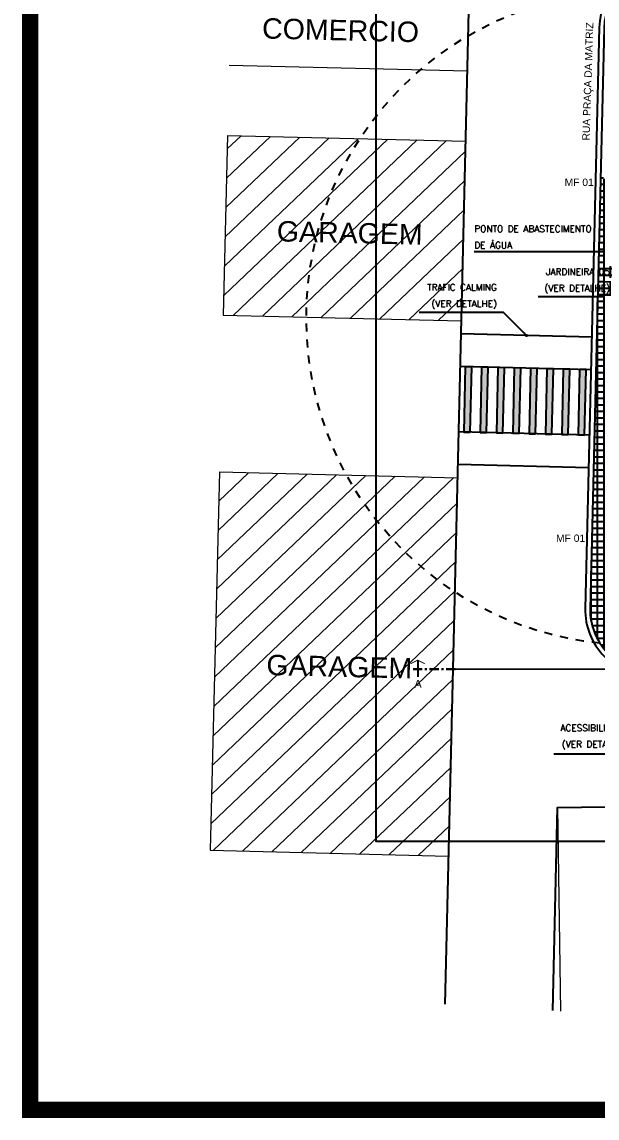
# Model space of a CAD drawing. Extents: x 387222 to 388513, y 9633222 to 9634061.
# Drawn here: x 387909.3 to 387944.5, y 9633396.9 to 9633464 of the extents above; entities that cross this region are included whole.
import ezdxf
from ezdxf.enums import TextEntityAlignment as Align

# ---------------------------------------------------------------- set-up
doc = ezdxf.new("R2010")
doc.units = 0
doc.header["$LTSCALE"] = 0.04921259842519685
for name, pattern in [('ACAD_PROJEÇÃO', [0.2, 0.1, -0.1]), ('CONTINUO', [0]), ('DASHDOT', [1, 0.5, -0.25, 0, -0.25])]:
    doc.linetypes.add(name, pattern=pattern)
doc.layers.get('Defpoints').update_dxf_attribs({"color": 8})
for name, color, linetype in [('AI-Cotas', 12, 'Continuous'), ('DLXLUM07', 2, 'Continuous'), ('MEIO-FIO', 3, 'Continuous'), ('P04', 41, 'Continuous'), ('SINAH_IMPLANTAR', 7, 'Continuous'), ('VIA_PAVIMENTADA', 7, 'Continuous')]:
    doc.layers.add(name, color=color, linetype=linetype)
doc.layers.add('Layout', color=8, linetype='Continuous', lineweight=13)
doc.styles.add('RS200', font='romans.shx', dxfattribs={"height": 0.4})
doc.styles.add('RUA_200', font='arial.ttf', dxfattribs={"height": 0.45})
doc.styles.add('SANS', font='SAS_____.PFB')
doc.styles.add('T7', font='arial.ttf')
doc.dimstyles.new('Cota 200', dxfattribs={"dimscale": 0.2, "dimtxt": 0.4, "dimasz": 1, "dimexe": 1.25, "dimexo": 0.625, "dimgap": 1, "dimtad": 1, "dimzin": 4, "dimdsep": 46, "dimtxsty": 'RS200', "dimblk": 'DOT', "dimcen": 0.1, "dimclrt": 2, "dimadec": 0, "dimazin": 0, "dimtfac": 1, "dimtix": 1, "dimtmove": 0, "dimatfit": 3, "dimldrblk": 'DOT', "dimfxl": 1, "dimarcsym": 0})
pattern_1 = [(45, (72.08495355065679, 44.64894174784422), (-0.8980256121069153, 0.8980256121069154), [])]
pattern_2 = [(45.80543982138884, (50.86428464960773, 57.83007415570319), (-0.9105605299318542, 0.8853132334548156), [])]

# ---------------------------------------------------------------- blocks, each defined once
blk = doc.blocks.new('A$C27F23DB8')
at = {"layer": 'Layout'}
h = blk.add_hatch(dxfattribs=at)
h.set_pattern_fill('LINE', color=256, scale=0.4, angle=45, style=0)
h.set_pattern_definition(pattern_1)
h.paths.add_polyline_path([(-8.418573997914791e-07, 43.74999992549419), (-8.418573997914791e-07, 32.74999992549419), (14.58794565137941, 32.74999992549419), (14.58794565137941, 43.74999992549419)])
h = blk.add_hatch(dxfattribs=at)
h.set_pattern_fill('LINE', color=256, scale=0.4, angle=45, style=0)
h.set_pattern_definition(pattern_1)
h.paths.add_polyline_path([(14.58794565137941, 23.14999992586672), (-8.418573997914791e-07, 23.14999992586672), (-8.418573997914791e-07, -7.450580596923828e-08), (14.58794565137941, -7.450580774559512e-08)])
for p, q in [((-8.418573997914791e-07, 62.84999992512167), (14.58794565137941, 62.84999992512167)), ((14.58794565137941, 62.84999992512167), (14.58794565137941, -7.450580596923828e-08)), ((-8.418573997914791e-07, 56.04999992437661), (14.58794565137941, 56.04999992437661)), ((-8.418573997914791e-07, 52.04999992437661), (14.58794565137941, 52.04999992437661)), ((-8.418573997914791e-07, 48.04999992437661), (14.58794565137941, 48.04999992437661)), ((-8.418573997914791e-07, 43.74999992549419), (14.58794565137941, 43.74999992549419)), ((-8.418573997914791e-07, 43.74999992549419), (-8.418573997914791e-07, 32.74999992549419)), ((-8.418573997914791e-07, 32.74999992549419), (14.58794565137941, 32.74999992549419)), ((-8.418573997914791e-07, 23.14999992586672), (14.58794565137941, 23.14999992586672)), ((-8.418573997914791e-07, 23.14999992586672), (-8.418573997914791e-07, -7.450580596923828e-08)), ((-8.418573997914791e-07, -7.450580596923828e-08), (14.58794565137941, -7.450580596923828e-08))]:
    blk.add_line(p, q, dxfattribs=at)
at = {"layer": 'Layout', "char_height": 1.25, "width": 15.72225240717143, "attachment_point": 1, "style": 'T7'}
for s, insert in [('COMERCIO', (1.958873687661253, 54.97735525295138)), ('COMERCIO', (1.958873687661253, 50.97735525295138)), ('GARAGEM', (3.160352639679331, 38.59256872162223)), ('GARAGEM', (3.160352639679331, 12.04960590042174))]:
    blk.add_mtext(s, dxfattribs=dict(at, insert=insert))
blk = doc.blocks.new('A$C2FCD177E')
at = {"layer": 'Layout'}
h = blk.add_hatch(dxfattribs=at)
h.set_pattern_fill('LINE', color=256, scale=0.4, angle=45.80543982138884, style=0)
h.set_pattern_definition(pattern_2)
h.paths.add_polyline_path([(25.49748067039538, 12.82010102288075), (22.0978166111673, 12.77230683579062), (22.2730086761876, 0.3106623422354469), (25.67267273541074, 0.3584565278142708)])
h = blk.add_hatch(dxfattribs=at)
h.set_pattern_fill('LINE', color=256, scale=0.4, angle=45.80543982138884, style=0)
h.set_pattern_definition(pattern_2)
h.paths.add_polyline_path([(48.79517848812975, 13.1476317755878), (45.795474906452, 13.10546043328941), (45.97066697152331, 0.6438159383833408), (48.97037055320106, 0.6859872806817293)])
h = blk.add_hatch(dxfattribs=at)
h.set_pattern_fill('LINE', color=256, scale=0.4, angle=45.80543982138884, style=0)
h.set_pattern_definition(pattern_2)
h.paths.add_polyline_path([(12.49876514973167, 12.63735854282905), (8.69914061296377, 12.58394151019914), (8.87433267798042, 0.1222970169037572), (12.67395721474895, 0.175714049488306)])
for p, q in [((2.260785549879074e-07, 12.46164461970329), (48.79517848812975, 13.1476317755878)), ((22.09781661117449, 12.77230683527887), (22.2730086761876, 0.310662342235446)), ((25.49748067039764, 12.82010102272034), (25.67267273541074, 0.3584565278142691)), ((30.69696687860414, 12.89319801516831), (30.87215894367546, 0.4315535202622414)), ((37.79626535531133, 12.99300352297723), (37.97145742032444, 0.5313590280711651)), ((45.795474906452, 13.10546043328941), (45.97066697152331, 0.6438159383833408)), ((48.79517848812975, 13.1476317755878), (48.97037055320106, 0.6859872806817293)), ((2.260785549879074e-07, 12.46164461970329), (0.1751922910916619, 1.266598701477051e-07)), ((8.699140612967312, 12.58394150994718), (8.87433267798042, 0.122297016903758)), ((12.49876514973585, 12.63735854253173), (12.67395721474895, 0.175714049488306)), ((17.09831064171158, 12.70202126726508), (17.27350270672468, 0.2403767723590136)), ((48.97037055320106, 0.6859872806817293), (45.97066697152331, 0.6438159383833408)), ((12.67395721474895, 0.175714049488306), (8.87433267798042, 0.122297016903758)), ((25.67267273541074, 0.3584565278142691), (22.2730086761876, 0.310662342235446))]:
    blk.add_line(p, q, dxfattribs=at)
at = {"layer": 'Layout', "char_height": 1.25, "width": 15.72225240717143, "attachment_point": 1, "rotation": 90.80543982138883, "style": 'T7'}
for s, insert in [('GARAGEM', (46.87534853391116, 2.082414826378226)), ('GARAGEM', (10.17897471803008, 1.566518750041723)), ('GARAGEM', (23.37767047743546, 1.752072652801871)), ('COMERCIO', (4.089294996636454, 0.2272976655513048)), ('COMERCIO', (14.72676041198429, 0.3768445029854774))]:
    blk.add_mtext(s, dxfattribs=dict(at, insert=insert))
blk = doc.blocks.new('A$C618B4AD4')
at = {"layer": 'SINAH_IMPLANTAR'}
h = blk.add_hatch(color=256, dxfattribs=at)
h.dxf.hatch_style = 1
h.paths.add_polyline_path([(0.7000000000116415, 2.000000288709998), (0.7000000000116415, 6.000000288709998), (0.3000000000465661, 6.000000288709998), (0.3000000000465661, 2.000000288709998)])
h = blk.add_hatch(color=256, dxfattribs=at)
h.dxf.hatch_style = 1
h.paths.add_polyline_path([(1.700000000011642, 2.000000288709998), (1.700000000011642, 6.000000288709998), (1.300000000046566, 6.000000288709998), (1.300000000046566, 2.000000288709998)])
h = blk.add_hatch(color=256, dxfattribs=at)
h.dxf.hatch_style = 1
h.paths.add_polyline_path([(2.700000000011642, 2.000000288709998), (2.700000000011642, 6.000000288709998), (2.300000000046566, 6.000000288709998), (2.300000000046566, 2.000000288709998)])
h = blk.add_hatch(color=256, dxfattribs=at)
h.dxf.hatch_style = 1
h.paths.add_polyline_path([(3.700000000011642, 2.000000288709998), (3.700000000011642, 6.000000288709998), (3.300000000046566, 6.000000288709998), (3.300000000046566, 2.000000288709998)])
h = blk.add_hatch(color=256, dxfattribs=at)
h.dxf.hatch_style = 1
h.paths.add_polyline_path([(4.700000000011642, 2.000000288709998), (4.700000000011642, 6.000000288709998), (4.300000000046566, 6.000000288709998), (4.300000000046566, 2.000000288709998)])
h = blk.add_hatch(color=256, dxfattribs=at)
h.dxf.hatch_style = 1
h.paths.add_polyline_path([(5.700000000011642, 2.000000288709998), (5.700000000011642, 6.000000288709998), (5.300000000046566, 6.000000288709998), (5.300000000046566, 2.000000288709998)])
h = blk.add_hatch(color=256, dxfattribs=at)
h.dxf.hatch_style = 1
h.paths.add_polyline_path([(6.700000000011642, 2.000000288709998), (6.700000000011642, 6.000000288709998), (6.300000000046566, 6.000000288709998), (6.300000000046566, 2.000000288709998)])
h = blk.add_hatch(color=256, dxfattribs=at)
h.dxf.hatch_style = 1
h.paths.add_polyline_path([(7.700000000011642, 2.000000288709998), (7.700000000011642, 6.000000288709998), (7.300000000046566, 6.000000288709998), (7.300000000046566, 2.000000288709998)])
for points in [[(0.7000000000116415, 2.000000288709998), (0.7000000000116415, 6.000000288709998), (0.3000000000465661, 6.000000288709998), (0.3000000000465661, 2.000000288709998)], [(1.700000000011642, 2.000000288709998), (1.700000000011642, 6.000000288709998), (1.300000000046566, 6.000000288709998), (1.300000000046566, 2.000000288709998)], [(2.700000000011642, 2.000000288709998), (2.700000000011642, 6.000000288709998), (2.300000000046566, 6.000000288709998), (2.300000000046566, 2.000000288709998)], [(3.700000000011642, 2.000000288709998), (3.700000000011642, 6.000000288709998), (3.300000000046566, 6.000000288709998), (3.300000000046566, 2.000000288709998)], [(4.700000000011642, 2.000000288709998), (4.700000000011642, 6.000000288709998), (4.300000000046566, 6.000000288709998), (4.300000000046566, 2.000000288709998)], [(5.700000000011642, 2.000000288709998), (5.700000000011642, 6.000000288709998), (5.300000000046566, 6.000000288709998), (5.300000000046566, 2.000000288709998)], [(6.700000000011642, 2.000000288709998), (6.700000000011642, 6.000000288709998), (6.300000000046566, 6.000000288709998), (6.300000000046566, 2.000000288709998)], [(7.700000000011642, 2.000000288709998), (7.700000000011642, 6.000000288709998), (7.300000000046566, 6.000000288709998), (7.300000000046566, 2.000000288709998)]]:
    blk.add_lwpolyline(points, close=True, dxfattribs=at)
at = {"layer": 'VIA_PAVIMENTADA'}
for points in [[(8, 8.000000288709998), (0, 8.000000288709998)], [(8, 6.000000288709998), (0, 6.000000288709998)], [(8, 2.000000288709998), (0, 2.000000288709998)], [(8, 2.887099981307983e-07), (0, 2.887099981307983e-07)]]:
    blk.add_lwpolyline(points, dxfattribs=at)
blk = doc.blocks.new('Ind-corte05')
blk.add_line((0.3515625, 1.500000000000014), (-0.3124456740292771, 1.5))
for points, const_width in [([(0.2109375, 1.78125), (0.3515625, 1.5), (0.2109375, 1.21875)], 0.0375), ([(0, 1.6875), (0, 1.3125)], 0.09375), ([(0, 1.21875), (0, 1.125)], 0.09375), ([(0, 1.03125), (0, 0.65625)], 0.09375), ([(0, 0.5625), (0, 0.46875)], 0.09375), ([(0, 0.375), (0, 0)], 0.09375)]:
    blk.add_lwpolyline(points, dxfattribs=dict(const_width=const_width))
at = {"color": 4, "style": 'SANS'}
blk.add_attdef('CORTE', text='', height=0.5, rotation=90, dxfattribs=at).set_placement((-0.3913552443832202, 1.5), align=Align.CENTER)
blk = doc.blocks.new('_Dot')
at = {"color": 0, "linetype": 'ByBlock', "lineweight": -2}
blk.add_line((-0.5, 0), (-1, 0), dxfattribs=at)
at = {"color": 0, "linetype": 'ByBlock', "const_width": 0.5}
blk.add_lwpolyline([(-0.25, 0, 1), (0.25, 0, 1)], format="xyb", close=True, dxfattribs=at)
blk = doc.blocks.new('WTWERT')
at = {"layer": 'DLXLUM07'}
for p, q in [((-0.02316019181726858, 0.1556826765357471), (0.1254569920761242, 0.9933582149150482)), ((0.07530218876240724, 0.1382138582991388), (0.2239193726558, 0.9758893966784541))]:
    blk.add_line(p, q, dxfattribs=at)
for points in [[(0.1121024954077967, 0.918086063382006), (0.05328822167615499, 0.92852066644042, -0.3825018200332638), (0.01213188099140439, 0.9810553524679051), (0.05858666951283453, 1.682634653711659, -0.4466527067225635), (0.234462146276897, 1.82041773736826), (0.4060790329530022, 1.78997012700151, -0.4466527067225759), (0.5238225200148889, 1.600094291984476), (0.3260957969763041, 0.9253530776610006, -0.3825018200332703), (0.2693791497190716, 0.8901826420870123), (0.2105648759874583, 0.900617245145412)], [(0.1260775499970634, 0.9968559678457467), (0.09373326122299375, 1.002594367610811), (0.1361999824167128, 1.64394423765637, -0.4466527067225225), (0.2534503002594022, 1.735799626760752), (0.3591407697919209, 1.717048428681522, -0.4466527067226305), (0.4376364278331977, 1.590464538670176), (0.2568842193508232, 0.973648749844088), (0.2245399305767393, 0.9793871496091526)]]:
    blk.add_lwpolyline(points, format="xyb", dxfattribs=at)
for centre, radius in [((0.2414145880273537, 1.360724848234923), 0.04999517916618856), ((0, 0), 0.1573959664614787)]:
    blk.add_circle(centre, radius, dxfattribs=at)
blk.add_arc((0.1746881823659692, 0.984623805796744), 0.04999999999999716, 349.9394872351637, 169.9394872351636, dxfattribs=at)
blk = doc.blocks.new('POSTE 10m')
at = {"layer": 'Defpoints', "linetype": 'ACAD_PROJEÇÃO', "ltscale": 100}
blk.add_circle((0, 0), 20, dxfattribs=at)
at = {"linetype": 'ByBlock', "yscale": 0.545506238673283, "zscale": 0.545506238673283}
for xscale, rotation in [(-0.5455062386732819, 79.04222986102549), (0.545506238673283, 280.9577701389744)]:
    blk.add_blockref('WTWERT', (0, 0), dxfattribs=dict(at, xscale=xscale, rotation=rotation))

msp = doc.modelspace()

# ---------------------------------------------------------------- hatches: boundary and pattern name
at = {"layer": 'P04'}
h = msp.add_hatch(dxfattribs=at)
h.set_pattern_fill('NET', color=256, scale=0.125, angle=90)
h.set_pattern_definition([(90, (-300, 0), (-0.396875, 2.430158492058029e-17), []), (180, (-300, 0), (-4.860316984116058e-17, -0.396875), [])])
h.paths.add_polyline_path([(387972.0128326783, 9633446.679823576), (387972.3128326783, 9633446.679823576), (387972.3128326783, 9633452.934540559), (387972.6128326783, 9633452.934540559), (387972.6128326783, 9633453.670389613), (388003.7128326783, 9633453.670389613), (388003.7128326783, 9633457.011668637, 0.01660991179531186), (388001.655205679, 9633458.163246712, -0.2243512952957448), (387999.0851864197, 9633455.910471335), (387998.9478258566, 9633456.391233308, -0.05192841478117414), (387998.2337985893, 9633456.26532875), (387991.1277285833, 9633455.76157377, -0.8113683671036463), (387990.0524224064, 9633459.52514539), (387993.2814051873, 9633461.23017643, 0.01841261122707049), (387990.713912448, 9633461.719495563), (387990.6236443121, 9633461.12543066, -0.0008954191292803738), (387990.7471787171, 9633461.106342617), (387990.7021106195, 9633460.80974433), (387990.4885758017, 9633460.23652938, 0.07591118160761585), (387980.2238059163, 9633460.23652938), (387980.1338050943, 9633460.828835059, 0.0009031827085308537), (387980.0102711293, 9633460.809744336), (387979.9652030334, 9633461.106342625, -0.0008954188909110727), (387980.0887374057, 9633461.12543066), (387979.9984654699, 9633461.71952057, 0.01841293369356769), (387977.4309258272, 9633461.230203204), (387980.6599593117, 9633459.52514539, -0.811368367078276), (387979.5846531348, 9633455.76157377), (387972.4785831293, 9633456.26532875, -0.05192841482694203), (387971.7645558614, 9633456.391233308), (387971.6271952983, 9633455.910471335, -0.2237722676681585), (387969.0606902564, 9633458.155149281, 0.07727823364114926), (387960.2538163341, 9633451.71842622, -0.5354082035279647), (387944.7493379978, 9633454.824948369), (387944.1042327444, 9633428.065065, 0.4254350763968792), (387947.8551693973, 9633424.276259935), (387962.105013551, 9633424.476591421), (387964.9337728602, 9633427.355493734, -0.4044319686649162), (387971.7128326783, 9633439.174489118), (387971.7128326783, 9633440.425106594), (387972.0128326783, 9633440.425106594)])
h.paths.add_polyline_path([(387965.4683841327, 9633438.343416668, -1), (387962.4683841331, 9633438.343416668, -1)], flags=16)
h.paths.add_polyline_path([(387957.986463774, 9633446.164812414, -1), (387960.9864637736, 9633446.164812414, -1)], flags=16)
h.paths.add_polyline_path([(387960.9695814838, 9633440.960295578, -1), (387957.9695814842, 9633440.960295578, -1)], flags=16)
h.paths.add_polyline_path([(387961.9348307991, 9633435.60843014, 0.009178395280010692), (387961.7285880107, 9633435.145707462, 0.1551119491722647), (387960.9508192402, 9633426.820945427, -0.05593851640861195), (387957.3185275372, 9633427.909692155), (387957.2784997309, 9633427.818048561, -0.00219301410407939), (387957.1407763203, 9633427.877485042), (387957.1007500627, 9633427.785844993, -0.1890008172516899), (387948.2231779042, 9633436.66341715), (387948.314817953, 9633436.703443406, -0.002193014098723984), (387948.2553814729, 9633436.841166817), (387948.3470250705, 9633436.881194623, -0.1688209604756983), (387947.5831381734, 9633448.016735226, 0.1804623339785791), (387955.8622669441, 9633446.663520046, 0.01268356774380007), (387956.4562514317, 9633446.796615282, 0.4602604180185438)], flags=16)

# ---------------------------------------------------------------- linework, layer by layer
at = {"layer": 'AI-Cotas'}
msp.add_lwpolyline([(387938.7916472397, 9633446.190900983), (387940.2058608021, 9633444.77668742)], dxfattribs=at)
at = {"layer": 'AI-Cotas', "linetype": 'DASHDOT', "ltscale": 30, "const_width": 0.1}
msp.add_lwpolyline([(388048.6619502794, 9633424.370389614), (387935.857396168, 9633424.370389614)], dxfattribs=at)
at = {"layer": 'Defpoints', "color": 1, "const_width": 1}
msp.add_lwpolyline([(387909.8208348344, 9633495.448842771), (388078.1102629978, 9633495.448842771), (388078.1102629978, 9633397.399382195), (387909.8208348344, 9633397.399382195)], close=True, dxfattribs=at)
at = {"layer": 'Defpoints'}
msp.add_lwpolyline([(388055.0084279774, 9633413.829406537), (387931.0084279774, 9633413.829406537), (387931.0084279774, 9633477.829406537), (388055.0084279774, 9633477.829406537)], close=True, dxfattribs=at)
at = {"layer": 'MEIO-FIO'}
for points in [[(387935.218506247, 9633403.86832714), (387936.9517112991, 9633475.76413763), (387980.7933787457, 9633474.900644422), (387987.3548881705, 9633474.743558245), (388006.7105669947, 9633474.318104075), (388030.0798313678, 9633473.810227545), (388033.4149044964, 9633492.108108383)], [(387941.8120344582, 9633403.471293485), (387942.1115275472, 9633415.894692754), (387987.5461943981, 9633416.53343618), (388006.8237408688, 9633416.54833793), (388033.3882300577, 9633416.133566754), (388033.1572375942, 9633403.851745922)]]:
    msp.add_lwpolyline(points, dxfattribs=at)
for points in [[(388033.2574345423, 9633453.070389614), (388033.2574345423, 9633461.825266957, 0.4078634361055881), (388029.3443447361, 9633465.824322673), (388006.5347627029, 9633466.320036005), (387987.17125106, 9633466.745662346), (387980.6188755682, 9633466.902529852), (387948.7390637675, 9633467.5304257, 0.4129226869043201), (387944.6614579695, 9633463.627602017), (387943.8043198797, 9633428.072295051, 0.4254350763585992), (387947.8593865321, 9633423.976289576), (387962.2325569923, 9633424.178354844)], [(388032.9574345423, 9633453.370389614), (388032.9574345423, 9633461.825266957, 0.4078634362052328), (388029.3378264716, 9633465.524393495), (388006.5282444383, 9633466.020106826), (387987.1643646684, 9633466.44574125), (387980.612331699, 9633466.602600556), (387948.7331561972, 9633467.230483871, 0.412922686934726), (387944.961370834, 9633463.620371964), (387944.1042327443, 9633428.065064998, 0.4254350763057252), (387947.8551693977, 9633424.276259935), (387962.1050135504, 9633424.476591421)]]:
    msp.add_lwpolyline(points, format="xyb", dxfattribs=at)

# ---------------------------------------------------------------- block references
for name, p, rotation in [('POSTE 10m', (387946.7328889246, 9633445.849948533), 90), ('A$C618B4AD4', (387936.0142140532, 9633436.875418589), 358.6190279493283)]:
    msp.add_blockref(name, p, dxfattribs=dict(rotation=rotation))
at = {"layer": 'AI-Cotas'}
ref = msp.add_blockref('Ind-corte05', (387935.857396168, 9633424.370389614), dxfattribs=dict(at, xscale=1.540740740740731, yscale=1.540740740740731, zscale=1.540740740740731, rotation=90.00000000000212))
ref.add_attrib('CORTE', 'A', dxfattribs={"layer": '0', "color": 4, "height": 0.4875, "style": 'SANS'}).set_placement((387933.5672513773, 9633423.221867505), align=Align.CENTER)
at = {"layer": 'Defpoints', "rotation": 358.619027963991}
msp.add_blockref('A$C27F23DB8', (387920.8533063024, 9633413.283947311), dxfattribs=at)
at = {"layer": 'Defpoints'}
msp.add_blockref('A$C2FCD177E', (387942.1115273212, 9633403.433048135), dxfattribs=at)

# ---------------------------------------------------------------- texts
at = {"color": 0, "style": 'RUA_200'}
msp.add_text('RUA PRAÇA DA MATRIZ', height=0.45, rotation=88.1440816911376, dxfattribs=at).set_placement((387944.0670879991, 9633456.702887082))
at = {"color": 0, "linetype": 'CONTINUO', "style": 'RUA_200'}
for p in [(387943.4330749126, 9633454.153947938), (387942.9081051654, 9633432.377456263)]:
    msp.add_text('MF 01', height=0.45, dxfattribs=at).set_placement(p, align=Align.MIDDLE_CENTER)
at = {"layer": 'AI-Cotas', "color": 2, "char_height": 0.4, "style": 'RS200'}
for s, insert, attachment_point in [('\\pxsm1.5;PONTO DE ABASTECIMENTO\\PDE ÁGUA', (387937.0132786826, 9633450.105539024), 7), ('\\pxsm1.5;JARDINEIRA 05\\P(VER DETALHE)', (387945.3118129871, 9633447.345271172), 9), ('\\pxsm1.5;TRAFIC CALMING\\P(VER DETALHE)', (387938.3916472397, 9633446.390900983), 9), ('\\pxsm1.5;ACESSIBILIDADE\\P(VER DETALHE)', (387946.3807865982, 9633420.972462405), 3)]:
    msp.add_mtext(s, dxfattribs=dict(at, insert=insert, attachment_point=attachment_point))

# ---------------------------------------------------------------- leaders
at = {"layer": 'AI-Cotas', "annotation_type": 0, "has_hookline": 1, "hookline_direction": 1}
for points, text_width in [([(387951.7685349574, 9633460.20370759), (387943.3260385741, 9633467.274775403), (387943.1260385741, 9633467.274775403)], 4.399999999999999), ([(387951.5416109668, 9633446.250795335), (387945.4513739207, 9633449.905539025), (387945.2513739207, 9633449.905539025)], 8.038095238095238), ([(387947.1260265496, 9633445.73105761), (387945.7118129872, 9633447.145271173), (387945.5118129872, 9633447.145271173)], 4.399999999999999), ([(387940.2058608021, 9633444.77668742), (387938.7916472397, 9633446.190900983), (387938.5916472397, 9633446.190900983)], 4.761904761904762), ([(387949.609213723, 9633424.000889529), (387946.7807865982, 9633419.162938595), (387946.5807865982, 9633419.162938595)], 4.495238095238096)]:
    msp.add_leader(points, dimstyle='Cota 200', dxfattribs=dict(at, text_width=text_width))

doc.saveas('drawing.dxf')
